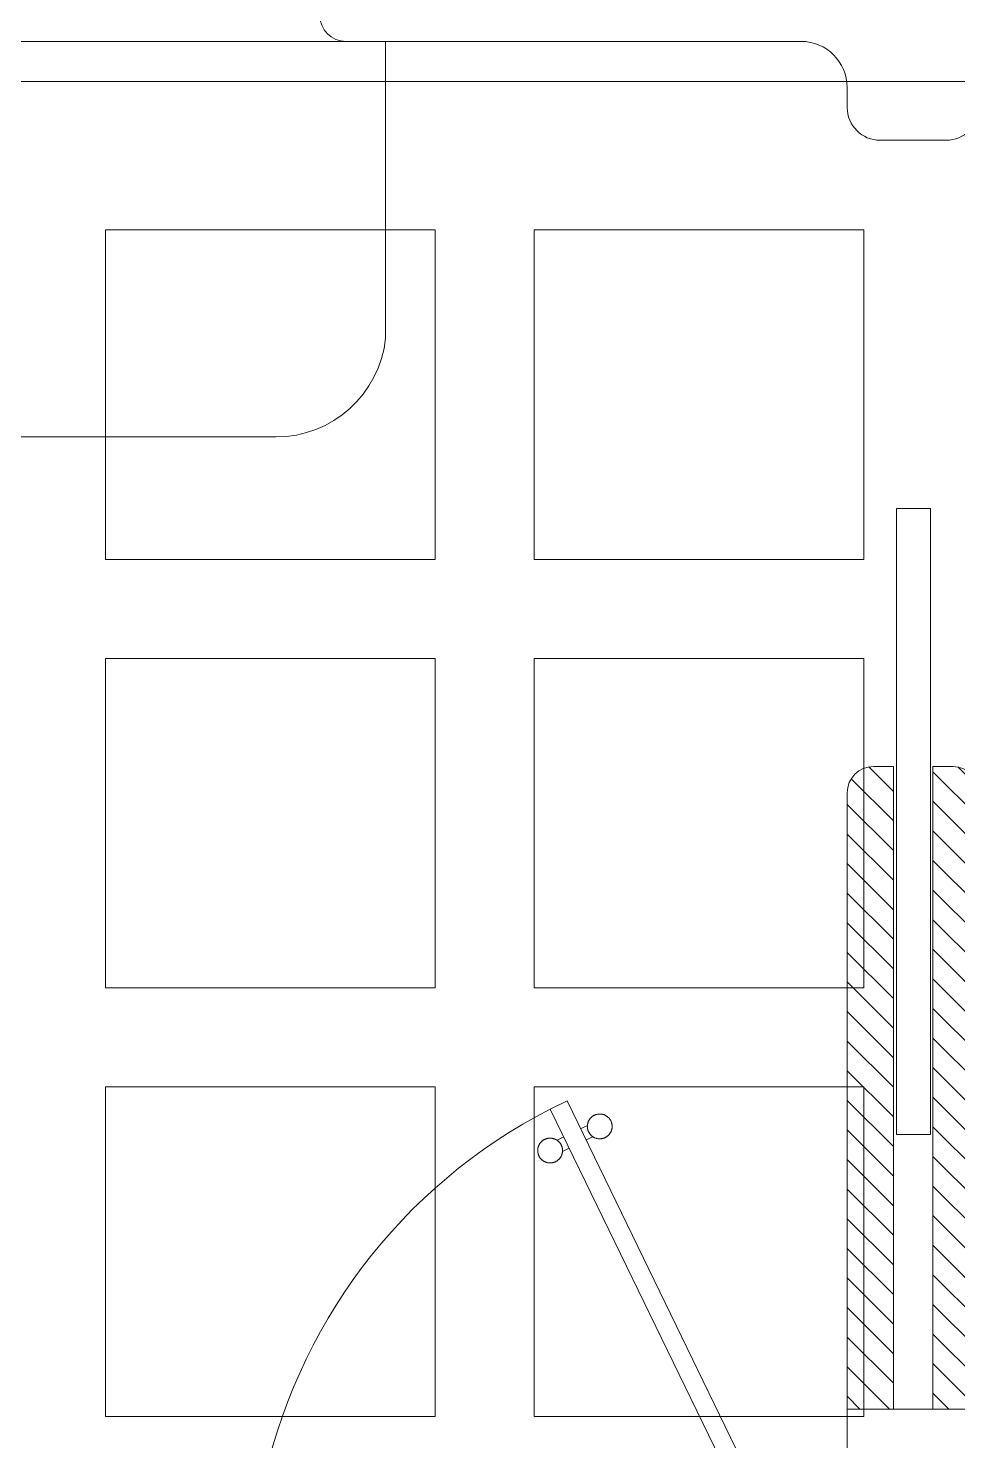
# Model space of a CAD drawing. Header units: metres. Extents: x -232 to 581, y 30 to 789.
# Drawn here: x 228.321 to 229.73, y 536.672 to 538.814 of the extents above; entities that cross this region are included whole.
import ezdxf

# ---------------------------------------------------------------- set-up
doc = ezdxf.new("R2010")
doc.units = ezdxf.units.M
doc.linetypes.add('HIDDEN', pattern=[9.525, 6.35, -3.175])
for name, color, linetype, lineweight in [('A-DOOR', 35, 'Continuous', 5), ('A-WALL', 250, 'Continuous', 20), ('baños', 140, 'Continuous', 0), ('BOVEDILLA', 8, 'Continuous', 5), ('Columnas', 7, 'Continuous', 18), ('PLF 01', 252, 'Continuous', 9), ('VIGAS', 1, 'HIDDEN', 15)]:
    doc.layers.add(name, color=color, linetype=linetype, lineweight=lineweight)
doc.styles.get("Standard").update_dxf_attribs({"font": 'arial.ttf'})

# ---------------------------------------------------------------- blocks, each defined once
blk = doc.blocks.new('*U245')
at = {"layer": 'BOVEDILLA'}
blk.add_lwpolyline([(-0.25, -0.25), (0.25, -0.25), (0.25, 0.25), (-0.25, 0.25)], close=True, dxfattribs=at)
blk = doc.blocks.new('planta de entrepiso 20.03')
at = {"layer": 'VIGAS', "color": 18, "true_color": 0x000000}
blk.add_line((33.1543, -20.2777), (41.692, -20.2777), dxfattribs=at)
at = {"layer": 'BOVEDILLA', "color": 18, "linetype": 'ByBlock', "lineweight": -2, "true_color": 0x000000, "transparency": 16777216}
for p in [(36.7173, -20.7527), (37.3673, -20.7527), (36.7173, -21.4027), (37.3673, -21.4027), (36.7173, -22.0527), (37.3673, -22.0527)]:
    blk.add_blockref('*U245', p, dxfattribs=at)
blk = doc.blocks.new('A$C3685e79b')
at = {"layer": 'A-DOOR'}
for p, q in [((0.0125, 0.05), (0.3248, 0.6926)), ((0.3248, 0.6926), (0.3503, 0.6802)), ((0.038, 0.0376), (0.3503, 0.6802)), ((0.3042, 0.6503), (0.294, 0.6552)), ((0.296, 0.6333), (0.2858, 0.6383)), ((0.3297, 0.6379), (0.3399, 0.6329)), ((0.3215, 0.621), (0.3317, 0.616)), ((0.038, 0.0376), (0.0125, 0.05))]:
    blk.add_line(p, q, dxfattribs=at)
for points in [[(0, 0), (0.025, 0), (0.025, 0.025), (0.0125, 0.025), (0.0125, 0.1), (0, 0.1), (0, 0)], [(0.8, 0), (0.775, 0), (0.775, 0.025), (0.7875, 0.025), (0.7875, 0.1), (0.8, 0.1), (0.8, 0)]]:
    blk.add_lwpolyline(points, dxfattribs=at)
blk.add_arc((-0.0309, -0.0619), 0.8343, 11.1901, 62.8126, dxfattribs=at)
for points in [[(0.294, 0.6539), (0.294, 0.659), (0.289, 0.6677), (0.2802, 0.6727), (0.2702, 0.6727), (0.2614, 0.6677), (0.2564, 0.6589), (0.2564, 0.6489), (0.2614, 0.6401), (0.2702, 0.6351), (0.2803, 0.6351), (0.289, 0.6401), (0.294, 0.6489), (0.294, 0.6539)], [(0.3693, 0.6173), (0.3693, 0.6224), (0.3642, 0.6311), (0.3555, 0.6361), (0.3454, 0.6361), (0.3367, 0.6311), (0.3316, 0.6224), (0.3317, 0.6123), (0.3367, 0.6035), (0.3454, 0.5985), (0.3555, 0.5985), (0.3643, 0.6036), (0.3693, 0.6123), (0.3693, 0.6173)]]:
    blk.add_open_spline(points, degree=2, dxfattribs=at)
blk = doc.blocks.new('20.03.2026 LN 09 SEGUNDO NIVEL ARQ')
at = {"layer": 'PLF 01'}
h = blk.add_hatch(dxfattribs=at)
h.set_pattern_fill('LINE', color=5, scale=0.01, angle=-45)
h.set_pattern_definition([(315, (-83.351617, -37.2369), (0.0224506403, 0.0224506403), [])])
edge = h.paths.add_edge_path()
edge.add_line((86.4959, -44.7736), (86.5659, -44.7736))
edge.add_line((86.5659, -44.7736), (86.5659, -43.7986))
edge.add_line((86.5659, -43.7986), (86.5359, -43.7986))
edge.add_arc((86.5359, -43.8386), 0.04, 90, 180)
edge.add_line((86.4959, -43.8386), (86.4959, -44.7736))
edge = h.paths.add_edge_path()
edge.add_arc((86.6559, -43.8386), 0.04, 360, 450)
edge.add_line((86.6559, -43.7986), (86.6259, -43.7986))
edge.add_line((86.6259, -43.7986), (86.6259, -44.7736))
edge.add_line((86.6259, -44.7736), (86.6959, -44.7736))
edge.add_line((86.6959, -44.7736), (86.6959, -43.8386))
at = {"layer": 'A-DOOR', "color": 5}
blk.add_line((83.006, -42.6986), (85.736, -42.6986), dxfattribs=at)
blk.add_lwpolyline([(86.5709, -43.407), (86.5709, -44.357), (86.622, -44.357), (86.622, -43.407)], close=True, dxfattribs=at)
at = {"layer": 'A-WALL', "color": 5}
for p, q in [((85.736, -42.6986), (86.4259, -42.6986)), ((86.4959, -42.7686), (86.4959, -42.7986)), ((86.6459, -42.8486), (86.5459, -42.8486)), ((86.5659, -43.7986), (86.5359, -43.7986)), ((86.5659, -43.7986), (86.5659, -44.7736)), ((86.6559, -43.7986), (86.6259, -43.7986)), ((86.6259, -44.7736), (86.6259, -43.7986)), ((86.4959, -43.8386), (86.4959, -44.7736)), ((86.4959, -44.7736), (86.4959, -46.2086)), ((86.6959, -44.7736), (86.4959, -44.7736))]:
    blk.add_line(p, q, dxfattribs=at)
for centre, radius, start, end in [((85.736, -42.6586), 0.04, 180, 269.9993), ((86.4259, -42.7686), 0.07, 0, 90), ((86.5459, -42.7986), 0.05, 180, 270), ((86.6459, -42.7986), 0.05, 270, 0), ((86.5359, -43.8386), 0.04, 90, 180), ((86.6559, -43.8386), 0.04, 0, 90)]:
    blk.add_arc(centre, radius, start, end, dxfattribs=at)
at = {"layer": 'baños', "color": 5}
for p, q in [((85.796, -42.6986), (85.796, -43.1486)), ((85.6294, -43.2986), (83.1125, -43.2986))]:
    blk.add_line(p, q, dxfattribs=at)
blk.add_arc((85.6294, -43.1312), 0.1675, 270, 354.0288, dxfattribs=at)
at = {"color": 5, "xscale": -1}
blk.add_blockref('A$C3685e79b', (86.3959, -44.9986), dxfattribs=at)
at = {"layer": 'baños', "color": 5, "linetype": 'Continuous', "flags": 8}
for tag, p in [('MODELNUMBER', (83.7813, -42.9175, 0)), ('MATERIAL', (83.7813, -42.9176, 0)), ('PRODUCT', (83.7813, -42.9176, 0)), ('TRADENAME', (83.7813, -42.9176, 0)), ('MODELNUMBER', (84.956, -42.9175, 0)), ('TRADENAME', (84.956, -42.9176, 0)), ('MATERIAL', (84.956, -42.9176, 0)), ('PRODUCT', (84.956, -42.9176, 0))]:
    blk.add_attdef(tag, p, '', height=0.0000254, rotation=180.0001, dxfattribs=at)
at = {"layer": 'baños', "color": 5, "linetype": 'Continuous'}
for tag, p, rotation in [('TRADENAME', (85.8912, -56.9933), 180.0001), ('MODELNUMBER', (85.8912, -56.9934), 180.0001), ('MATERIAL', (85.8914, -56.9932), 180.0001), ('PRODUCT', (85.8914, -56.9933), 180.0001), ('MODELNUMBER', (86.6008, -56.9934), 179.9999), ('MATERIAL', (86.6008, -56.9932), 179.9999), ('PRODUCT', (86.6008, -56.9933), 179.9999), ('TRADENAME', (86.6008, -56.9933), 179.9999)]:
    blk.add_attdef(tag, p, '', height=0.0000254, rotation=rotation, dxfattribs=at)

msp = doc.modelspace()

# ---------------------------------------------------------------- block references
at = {"layer": 'Columnas'}
msp.add_blockref('planta de entrepiso 20.03', (191.9707, 559.0112), dxfattribs=at)

# ---------------------------------------------------------------- next in the draw order: block references
at = {"color": 1}
msp.add_blockref('20.03.2026 LN 09 SEGUNDO NIVEL ARQ', (143.0668, 581.4931), dxfattribs=at)

doc.saveas('drawing.dxf')
